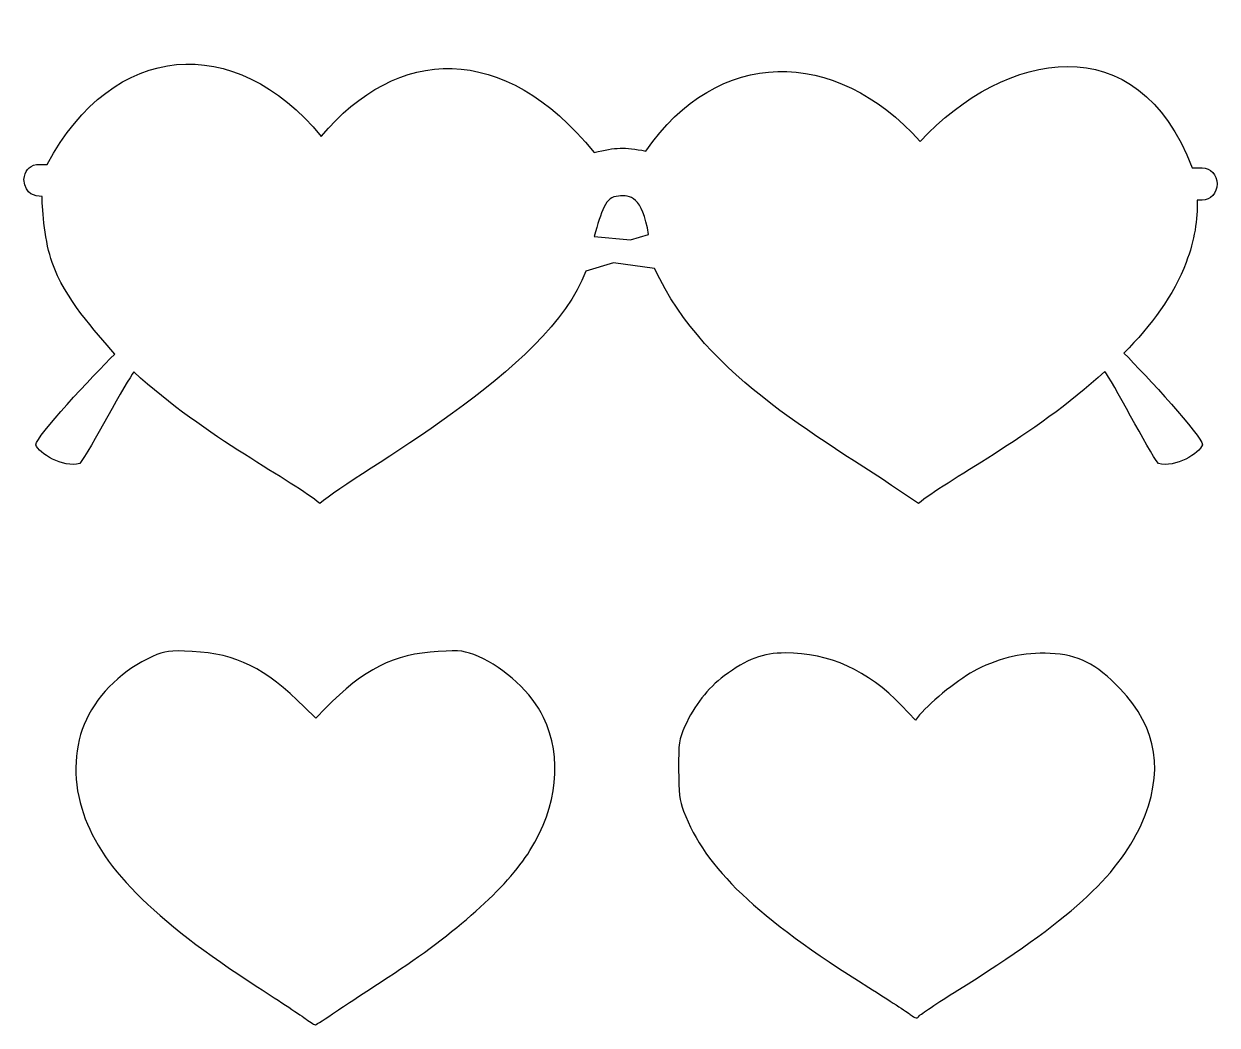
# Model space of a CAD drawing. Header units: centimetres. Extents: x -10.2 to 8.2, y -6.3 to 9.2.
import ezdxf

# ---------------------------------------------------------------- set-up
doc = ezdxf.new("R2010")
doc.units = ezdxf.units.CM
doc.header["$MEASUREMENT"] = 0
doc.layers.add('Layer 1', color=7, linetype='Continuous')

msp = doc.modelspace()

# ---------------------------------------------------------------- linework, layer by layer
at = {"layer": 'Layer 1', "color": 21}
for points, knots in [([(-0.59847, 7.20459), (-0.94222, 7.27237), (-1.05416, 7.26245), (-1.39832, 7.18362), (-1.39832, 7.18362), (-2.78734, 8.90414), (-4.44028, 8.82653), (-5.60037, 7.43053), (-5.60037, 7.43053), (-6.93654, 9.04691), (-8.80266, 8.90854), (-9.82623, 6.99844), (-9.82623, 6.99844), (-9.82623, 6.99844), (-9.98858, 6.99844), (-9.98858, 6.99844), (-9.98858, 6.99844), (-10.12296, 6.96979), (-10.16381, 6.90059), (-10.18341, 6.76434), (-10.18341, 6.76434), (-10.15552, 6.52026), (-10.02424, 6.51998), (-9.90091, 6.5023), (-9.90091, 6.5023), (-9.90263, 6.28243), (-9.85521, 5.78535), (-9.7483, 5.48904), (-9.7483, 5.48904), (-9.55279, 4.9275), (-9.08005, 4.42811), (-8.78393, 4.07748), (-8.78393, 4.07748), (-9.11886, 3.74089), (-9.99832, 2.80621), (-9.99832, 2.67989), (-9.99832, 2.67989), (-9.95832, 2.54806), (-9.5833, 2.31956), (-9.31969, 2.38989), (-9.31969, 2.38989), (-9.17588, 2.57448), (-8.59235, 3.67835), (-8.48844, 3.80145), (-8.48844, 3.80145), (-7.38425, 2.78493), (-6.00749, 2.11064), (-5.62454, 1.77145), (-5.62454, 1.77145), (-5.08598, 2.24876), (-2.07104, 3.81788), (-1.52676, 5.35627), (-1.52676, 5.35627), (-1.52676, 5.35627), (-1.09815, 5.48206), (-1.09815, 5.48206), (-1.09815, 5.48206), (-1.09815, 5.48206), (-0.46498, 5.39471), (-0.46498, 5.39471), (-0.46498, 5.39471), (0.33817, 3.66521), (2.15342, 2.78354), (3.60033, 1.77145), (3.60033, 1.77145), (3.98438, 2.11176), (5.36507, 2.78695), (6.47073, 3.80844), (6.47073, 3.80844), (6.57463, 3.68534), (7.15167, 2.57448), (7.29548, 2.38989), (7.29548, 2.38989), (7.55909, 2.31956), (7.93401, 2.54806), (7.97411, 2.67989), (7.97411, 2.67989), (7.97411, 2.80605), (7.10193, 3.75375), (6.76621, 4.09145), (6.76621, 4.09145), (7.18544, 4.51503), (7.53471, 4.98453), (7.72409, 5.48904), (7.72409, 5.48904), (7.8533, 5.83331), (7.90288, 6.1526), (7.89294, 6.44639), (7.89294, 6.44639), (7.89294, 6.44639), (7.97087, 6.44639), (7.97087, 6.44639), (7.97087, 6.44639), (8.09929, 6.44639), (8.20141, 6.55999), (8.20141, 6.69796), (8.20141, 6.69796), (8.20141, 6.83615), (8.09929, 6.94603), (7.97087, 6.94603), (7.97087, 6.94603), (7.91869, 6.94791), (7.8777, 6.94115), (7.81825, 6.94603), (7.81825, 6.94603), (6.97165, 9.1651), (4.94305, 8.76142), (3.62451, 7.3525), (3.62451, 7.3525), (2.31504, 8.82062), (0.49404, 8.80503), (-0.59847, 7.20459)], [0, 0, 0, 0, 0.03448276, 0.03448276, 0.03448276, 0.03448276, 0.06896552, 0.06896552, 0.06896552, 0.06896552, 0.10344828, 0.10344828, 0.10344828, 0.10344828, 0.13793103, 0.13793103, 0.13793103, 0.13793103, 0.17241379, 0.17241379, 0.17241379, 0.17241379, 0.20689655, 0.20689655, 0.20689655, 0.20689655, 0.24137931, 0.24137931, 0.24137931, 0.24137931, 0.27586207, 0.27586207, 0.27586207, 0.27586207, 0.31034483, 0.31034483, 0.31034483, 0.31034483, 0.34482759, 0.34482759, 0.34482759, 0.34482759, 0.37931034, 0.37931034, 0.37931034, 0.37931034, 0.4137931, 0.4137931, 0.4137931, 0.4137931, 0.44827586, 0.44827586, 0.44827586, 0.44827586, 0.48275862, 0.48275862, 0.48275862, 0.48275862, 0.51724138, 0.51724138, 0.51724138, 0.51724138, 0.55172414, 0.55172414, 0.55172414, 0.55172414, 0.5862069, 0.5862069, 0.5862069, 0.5862069, 0.62068966, 0.62068966, 0.62068966, 0.62068966, 0.65517241, 0.65517241, 0.65517241, 0.65517241, 0.68965517, 0.68965517, 0.68965517, 0.68965517, 0.72413793, 0.72413793, 0.72413793, 0.72413793, 0.75862069, 0.75862069, 0.75862069, 0.75862069, 0.79310345, 0.79310345, 0.79310345, 0.79310345, 0.82758621, 0.82758621, 0.82758621, 0.82758621, 0.86206897, 0.86206897, 0.86206897, 0.86206897, 0.89655172, 0.89655172, 0.89655172, 0.89655172, 0.93103448, 0.93103448, 0.93103448, 0.93103448, 1, 1, 1, 1]), ([(-1.02347, 6.50928), (-0.83943, 6.5339), (-0.65682, 6.5071), (-0.55806, 5.92035), (-0.55806, 5.92035), (-0.55806, 5.92035), (-0.83839, 5.83844), (-0.83839, 5.83844), (-0.83839, 5.83844), (-0.83839, 5.83844), (-1.39688, 5.89085), (-1.39688, 5.89085), (-1.39688, 5.89085), (-1.28485, 6.27364), (-1.22478, 6.51061), (-1.02347, 6.50928)], [0, 0, 0, 0, 0.2, 0.2, 0.2, 0.2, 0.4, 0.4, 0.4, 0.4, 0.6, 0.6, 0.6, 0.6, 1, 1, 1, 1])]:
    msp.add_open_spline(points, degree=3, knots=knots, dxfattribs=at)
at = {"layer": 'Layer 1', "color": 6}
for points in [[(-5.83182, -6.17303), (-5.90016, -6.12096), (-6.23575, -5.89874), (-6.57758, -5.67922), (-6.57758, -5.67922), (-8.20582, -4.63357), (-9.03656, -3.78983), (-9.29285, -2.92145), (-9.29285, -2.92145), (-9.43404, -2.44308), (-9.40808, -1.95109), (-9.22072, -1.55446), (-9.22072, -1.55446), (-9.02751, -1.14547), (-8.63871, -0.77487), (-8.20348, -0.58483), (-8.20348, -0.58483), (-7.99617, -0.49431), (-7.95061, -0.48856), (-7.58906, -0.50725), (-7.58906, -0.50725), (-6.90195, -0.54278), (-6.47305, -0.75558), (-5.85713, -1.36654), (-5.85713, -1.36654), (-5.85713, -1.36654), (-5.68718, -1.53512), (-5.68718, -1.53512), (-5.68718, -1.53512), (-5.68718, -1.53512), (-5.53763, -1.38168), (-5.53763, -1.38168), (-5.53763, -1.38168), (-4.94845, -0.77719), (-4.48668, -0.54489), (-3.79814, -0.50657), (-3.79814, -0.50657), (-3.44217, -0.48677), (-3.39841, -0.49236), (-3.17689, -0.58593), (-3.17689, -0.58593), (-2.77483, -0.75576), (-2.35239, -1.15062), (-2.17534, -1.52209), (-2.17534, -1.52209), (-1.88342, -2.13453), (-1.96159, -2.89495), (-2.3863, -3.57429), (-2.3863, -3.57429), (-2.74492, -4.14792), (-3.52467, -4.84432), (-4.57297, -5.52722), (-4.57297, -5.52722), (-4.84555, -5.7048), (-5.20369, -5.94067), (-5.36883, -6.05138), (-5.36883, -6.05138), (-5.53397, -6.16209), (-5.67774, -6.25605), (-5.68833, -6.26019), (-5.68833, -6.26019), (-5.69891, -6.26432), (-5.76349, -6.2251), (-5.83182, -6.17303), (-5.83182, -6.17303), (-5.83182, -6.17303), (-5.83182, -6.17303), (-5.83182, -6.17303)], [(3.47176, -6.09805), (3.43289, -6.06676), (3.14666, -5.88106), (2.83569, -5.68537), (2.83569, -5.68537), (1.08964, -4.58661), (0.32203, -3.85549), (-0.01852, -2.96686), (-0.01852, -2.96686), (-0.08075, -2.80447), (-0.09447, -2.69043), (-0.09575, -2.32506), (-0.09575, -2.32506), (-0.0972, -1.91423), (-0.08987, -1.8641), (0.00144, -1.65977), (0.00144, -1.65977), (0.14674, -1.33462), (0.34953, -1.07399), (0.60696, -0.88151), (0.60696, -0.88151), (0.95195, -0.62356), (1.20357, -0.52929), (1.54703, -0.52929), (1.54703, -0.52929), (2.23023, -0.52929), (2.81959, -0.79605), (3.33916, -1.34044), (3.33916, -1.34044), (3.33916, -1.34044), (3.55168, -1.56311), (3.55168, -1.56311), (3.55168, -1.56311), (3.55168, -1.56311), (3.61773, -1.48499), (3.61773, -1.48499), (3.61773, -1.48499), (3.80635, -1.26191), (4.24412, -0.91465), (4.50129, -0.78409), (4.50129, -0.78409), (4.87097, -0.59642), (5.21804, -0.51999), (5.62734, -0.53611), (5.62734, -0.53611), (6.05894, -0.55311), (6.33192, -0.6913), (6.70805, -1.0832), (6.70805, -1.0832), (7.28579, -1.68514), (7.39225, -2.38092), (7.0284, -3.17667), (7.0284, -3.17667), (6.65745, -3.98796), (5.93042, -4.64486), (4.20625, -5.72662), (4.20625, -5.72662), (3.8911, -5.92434), (3.62381, -6.10213), (3.61226, -6.1217), (3.61226, -6.1217), (3.58382, -6.16992), (3.55504, -6.16508), (3.47176, -6.09805), (3.47176, -6.09805), (3.47176, -6.09805), (3.47176, -6.09805), (3.47176, -6.09805)]]:
    msp.add_open_spline(points, degree=3, knots=[0, 0, 0, 0, 0.05555556, 0.05555556, 0.05555556, 0.05555556, 0.11111111, 0.11111111, 0.11111111, 0.11111111, 0.16666667, 0.16666667, 0.16666667, 0.16666667, 0.22222222, 0.22222222, 0.22222222, 0.22222222, 0.27777778, 0.27777778, 0.27777778, 0.27777778, 0.33333333, 0.33333333, 0.33333333, 0.33333333, 0.38888889, 0.38888889, 0.38888889, 0.38888889, 0.44444444, 0.44444444, 0.44444444, 0.44444444, 0.5, 0.5, 0.5, 0.5, 0.55555556, 0.55555556, 0.55555556, 0.55555556, 0.61111111, 0.61111111, 0.61111111, 0.61111111, 0.66666667, 0.66666667, 0.66666667, 0.66666667, 0.72222222, 0.72222222, 0.72222222, 0.72222222, 0.77777778, 0.77777778, 0.77777778, 0.77777778, 0.83333333, 0.83333333, 0.83333333, 0.83333333, 0.88888889, 0.88888889, 0.88888889, 0.88888889, 1, 1, 1, 1], dxfattribs=at)

doc.saveas('drawing.dxf')
